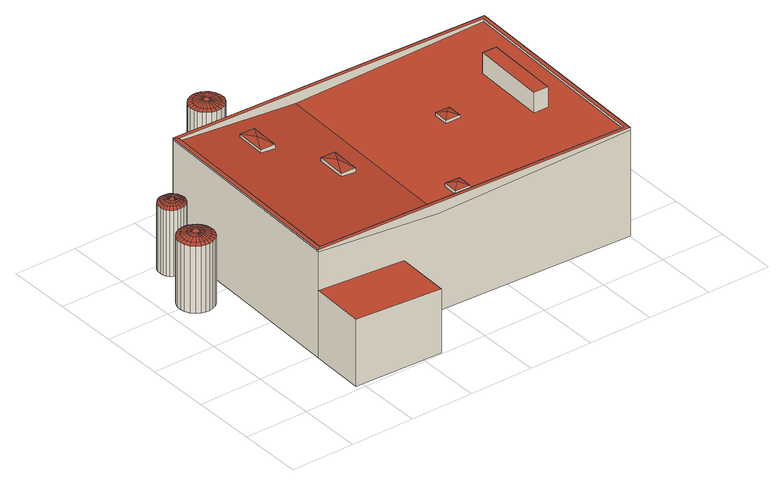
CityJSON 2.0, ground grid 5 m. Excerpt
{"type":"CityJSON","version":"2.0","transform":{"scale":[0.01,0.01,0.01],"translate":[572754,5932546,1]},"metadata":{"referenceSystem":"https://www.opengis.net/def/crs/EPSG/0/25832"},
"CityObjects":{
"building1":{"type":"Building","attributes":{"Grundfläche 2D":"5.760285","Grundhöhe NN":"1.705"},"geometry":[{"type":"Solid","lod":"3","boundaries":[[[[0,1,2,3]],[[4,0,3,5]],[[1,6,7,2]],[[6,8,9,7]],[[8,10,11,9]],[[10,12,13,11]],[[12,14,15,13]],[[16,17,15,14]],[[18,19,17,16]],[[18,20,21,19]],[[20,22,23,21]],[[22,24,25,23]],[[24,26,27,25]],[[26,28,29,27]],[[28,30,31,29]],[[30,32,33,31]],[[32,34,35,33]],[[34,36,37,35]],[[36,38,39,37]],[[38,40,41,39]],[[40,42,43,41]],[[42,44,45,43]],[[44,46,47,45]],[[46,4,5,47]],[[3,2,48,49]],[[5,3,49,50]],[[2,7,51,48]],[[7,9,52,51]],[[9,11,53,52]],[[11,13,54,53]],[[13,15,55,54]],[[15,17,56,55]],[[19,57,56,17]],[[19,21,58,57]],[[21,23,59,58]],[[23,25,60,59]],[[25,27,61,60]],[[27,29,62,61]],[[29,31,63,62]],[[33,64,63,31]],[[33,35,65,64]],[[35,37,66,65]],[[37,39,67,66]],[[39,41,68,67]],[[41,43,69,68]],[[43,45,70,69]],[[45,47,71,70]],[[47,5,50,71]],[[49,48,72,73]],[[50,49,73,74]],[[48,51,75,76,72]],[[51,52,77,78,75]],[[52,53,79,77]],[[79,53,54,80,81]],[[80,54,55,82,83]],[[82,55,56,84,85]],[[57,86,84,56]],[[57,58,87,86]],[[58,59,88,89,87]],[[59,60,90,91,88]],[[60,61,92,90]],[[61,62,93,92]],[[93,62,63,94,95]],[[63,64,96,94]],[[64,65,97,96]],[[65,66,98,97]],[[98,66,67,99,100]],[[67,68,101,99]],[[69,102,101,68]],[[102,69,70,103,104]],[[70,71,105,106,103]],[[105,71,50,74,107]],[[104,103,106,105,107,74,73,72,76,75,78,77,79,81,80,83,82,85,84,86,87,89,88,91,90,92,93,95,94,96,97,98,100,99,101,102]],[[108,109,1,0]],[[110,108,0,4]],[[111,110,4,46]],[[109,112,6,1]],[[112,113,8,6]],[[113,114,10,8]],[[114,115,12,10]],[[115,116,14,12]],[[116,117,16,14]],[[117,118,18,16]],[[118,119,20,18]],[[119,120,22,20]],[[120,121,24,22]],[[121,122,26,24]],[[122,123,28,26]],[[123,124,30,28]],[[124,125,32,30]],[[125,126,34,32]],[[126,127,36,34]],[[127,128,38,36]],[[128,129,40,38]],[[129,130,42,40]],[[130,131,44,42]],[[131,111,46,44]],[[126,125,124,123,122,121,120,119,118,117,116,115,114,113,112,109,108,110,111,131,130,129,128,127]]]],"semantics":{"surfaces":[{"type":"RoofSurface"},{"type":"WallSurface"},{"type":"GroundSurface"}],"values":[[0,0,0,0,0,0,0,0,0,0,0,0,0,0,0,0,0,0,0,0,0,0,0,0,0,0,0,0,0,0,0,0,0,0,0,0,0,0,0,0,0,0,0,0,0,0,0,0,0,0,0,0,0,0,0,0,0,0,0,0,0,0,0,0,0,0,0,0,0,0,0,0,0,1,1,1,1,1,1,1,1,1,1,1,1,1,1,1,1,1,1,1,1,1,1,1,1,2]]}}]},
"building2":{"type":"Building","attributes":{"Grundfläche 2D":"3.180592","Grundhöhe NN":"1.555"},"geometry":[{"type":"Solid","lod":"3","boundaries":[[[[132,133,134,135]],[[133,136,137,134]],[[138,132,135,139]],[[140,138,139,141]],[[142,140,141,143]],[[144,142,143,145]],[[146,144,145,147]],[[148,146,147,149]],[[150,148,149,151]],[[152,150,151,153]],[[154,152,153,155]],[[156,154,155,157]],[[158,156,157,159]],[[160,158,159,161]],[[162,160,161,163]],[[164,162,163,165]],[[166,164,165,167]],[[168,166,167,169]],[[170,168,169,171]],[[172,170,171,173]],[[174,172,173,175]],[[176,174,175,177]],[[178,176,177,179]],[[136,178,179,137]],[[180,181,133,132]],[[181,182,136,133]],[[183,180,132,138]],[[184,183,138,140]],[[185,184,140,142]],[[186,185,142,144]],[[187,186,144,146]],[[188,187,146,148]],[[189,188,148,150]],[[190,189,150,152]],[[191,190,152,154]],[[192,191,154,156]],[[193,192,156,158]],[[194,193,158,160]],[[195,194,160,162]],[[196,195,162,164]],[[197,196,164,166]],[[198,197,166,168]],[[199,198,168,170]],[[200,199,170,172]],[[201,200,172,174]],[[202,201,174,176]],[[203,202,176,178]],[[182,203,178,136]],[[204,205,206,181,180]],[[206,182,181]],[[207,204,180,183]],[[208,183,184]],[[208,207,183]],[[209,208,184,185]],[[210,185,186]],[[210,209,185]],[[188,211,210,186,187]],[[212,213,211,188,189]],[[214,212,189,190]],[[192,215,216,214,190,191]],[[217,218,215,192,193]],[[195,219,217,193,194]],[[219,195,196]],[[220,221,196,197]],[[221,222,219,196]],[[199,223,220,197,198]],[[223,199,200]],[[224,200,201]],[[224,223,200]],[[225,226,201,202]],[[226,224,201]],[[225,202,203]],[[206,227,203,182]],[[227,225,203]],[[206,205,204]],[[227,204,207]],[[206,204,227]],[[225,227,207,208]],[[211,209,210]],[[212,211,213]],[[214,216,211,212]],[[224,226,225,208,209,211,216,215,218,217]],[[222,223,224,217,219]],[[220,222,221]],[[223,222,220]],[[228,229,135,134]],[[229,230,139,135]],[[231,228,134,137]],[[232,231,137,179]],[[230,233,141,139]],[[233,234,143,141]],[[234,235,145,143]],[[235,236,147,145]],[[236,237,149,147]],[[237,238,151,149]],[[238,239,153,151]],[[239,240,155,153]],[[240,241,157,155]],[[241,242,159,157]],[[242,243,161,159]],[[243,244,163,161]],[[244,245,165,163]],[[245,246,167,165]],[[246,247,169,167]],[[247,248,171,169]],[[248,249,173,171]],[[249,250,175,173]],[[250,251,177,175]],[[251,232,179,177]],[[247,246,245,244,243,242,241,240,239,238,237,236,235,234,233,230,229,228,231,232,251,250,249,248]]]],"semantics":{"surfaces":[{"type":"RoofSurface"},{"type":"WallSurface"},{"type":"GroundSurface"}],"values":[[0,0,0,0,0,0,0,0,0,0,0,0,0,0,0,0,0,0,0,0,0,0,0,0,0,0,0,0,0,0,0,0,0,0,0,0,0,0,0,0,0,0,0,0,0,0,0,0,0,0,0,0,0,0,0,0,0,0,0,0,0,0,0,0,0,0,0,0,0,0,0,0,0,0,0,0,0,0,0,0,0,0,0,0,0,1,1,1,1,1,1,1,1,1,1,1,1,1,1,1,1,1,1,1,1,1,1,1,1,2]]}}]},
"building3":{"type":"Building","attributes":{"Grundfläche 2D":"5.209975","Grundhöhe NN":"1.555"},"geometry":[{"type":"Solid","lod":"3","boundaries":[[[[252,253,254,255]],[[253,256,257,254]],[[258,252,255,259]],[[260,258,259,261]],[[262,260,261,263]],[[264,262,263,265]],[[266,264,265,267]],[[268,266,267,269]],[[270,268,269,271]],[[272,270,271,273]],[[274,272,273,275]],[[276,274,275,277]],[[278,276,277,279]],[[280,278,279,281]],[[282,280,281,283]],[[284,282,283,285]],[[286,284,285,287]],[[288,286,287,289]],[[290,288,289,291]],[[292,290,291,293]],[[294,292,293,295]],[[296,294,295,297]],[[298,296,297,299]],[[256,298,299,257]],[[300,301,302,303,253,252]],[[303,302,304,305,256,253]],[[306,307,301,300,252,258]],[[308,309,307,306,258,260]],[[310,311,309,308,260,262]],[[312,313,311,310,262,264]],[[314,315,313,312,264,266]],[[316,317,315,314,266,268]],[[318,319,317,316,268,270]],[[320,321,319,318,270,272]],[[322,323,321,320,272,274]],[[324,325,323,322,274,276]],[[326,327,325,324,276,278]],[[328,329,327,326,278,280]],[[330,331,329,328,280,282]],[[332,333,331,330,282,284]],[[334,335,333,332,284,286]],[[336,337,335,334,286,288]],[[338,339,337,336,288,290]],[[340,341,339,338,290,292]],[[342,343,341,340,292,294]],[[344,345,343,342,294,296]],[[346,347,345,344,296,298]],[[305,304,347,346,298,256]],[[335,337,339,341,343,345,347,304,302,301,307,309,311,313,315,317,319,321,323,325,327,329,331,333]],[[348,349,255,254]],[[349,350,259,255]],[[351,348,254,257]],[[350,352,261,259]],[[352,353,263,261]],[[353,354,265,263]],[[354,355,267,265]],[[355,356,269,267]],[[356,357,271,269]],[[357,358,273,271]],[[358,359,275,273]],[[359,360,277,275]],[[360,361,279,277]],[[361,362,281,279]],[[362,363,283,281]],[[363,364,285,283]],[[364,365,287,285]],[[365,366,289,287]],[[366,367,291,289]],[[367,368,293,291]],[[368,369,295,293]],[[369,370,297,295]],[[370,371,299,297]],[[371,351,257,299]],[[363,362,361,360,359,358,357,356,355,354,353,352,350,349,348,351,371,370,369,368,367,366,365,364]]]],"semantics":{"surfaces":[{"type":"RoofSurface"},{"type":"WallSurface"},{"type":"GroundSurface"}],"values":[[0,0,0,0,0,0,0,0,0,0,0,0,0,0,0,0,0,0,0,0,0,0,0,0,0,0,0,0,0,0,0,0,0,0,0,0,0,0,0,0,0,0,0,0,0,0,0,0,0,1,1,1,1,1,1,1,1,1,1,1,1,1,1,1,1,1,1,1,1,1,1,1,1,2]]}}]},
"building4":{"type":"Building","attributes":{"Grundfläche 2D":"453.552020","Grundhöhe NN":"1.555"},"children":["building4-1","building4-2","building4-3","building4-4","building4-5","building4-6"],"geometry":[{"type":"MultiSurface","lod":"3","boundaries":[[[372,373,374,375,376,377,378,379]],[[380,381,382,383,384,385]],[[381,386,387,382]],[[388,389,390,391]],[[383,382,387,375,374]],[[376,375,387,386]],[[376,386,381,380,377]],[[385,392,393,379,378]],[[393,394,372,379]],[[372,394,395,384,373]],[[389,388,396,397]],[[390,389,397,398]],[[391,390,398,399]],[[384,395,394,400,401]],[[384,401,396,388,385]],[[402,393,392,385,388,391,399]],[[394,393,402,400]],[[398,397,396,401,400,402,399]]],"semantics":{"surfaces":[{"type":"RoofSurface"},{"type":"WallSurface"},{"type":"GroundSurface"}],"values":[0,0,0,0,1,1,1,1,1,1,1,1,1,1,1,1,1,2]}}]},
"building4-1":{"type":"BuildingInstallation","parents":["building4"],"geometry":[{"type":"MultiSurface","lod":"3","boundaries":[[[403,404,405,406]],[[407,408,406,405]],[[403,406,408,409]],[[409,410,404,403]],[[404,410,407,405]]],"semantics":{"surfaces":[{"type":"RoofSurface"},{"type":"WallSurface"}],"values":[0,1,1,1,1]}}]},
"building4-2":{"type":"BuildingInstallation","parents":["building4"],"geometry":[{"type":"MultiSurface","lod":"3","boundaries":[[[411,412,413]],[[413,412,414]],[[415,412,411]],[[414,412,415]],[[416,417,411,413]],[[417,418,415,411]],[[418,419,414,415]],[[419,416,413,414]]],"semantics":{"surfaces":[{"type":"RoofSurface"},{"type":"WallSurface"}],"values":[0,0,0,0,1,1,1,1]}}]},
"building4-3":{"type":"BuildingInstallation","parents":["building4"],"geometry":[{"type":"MultiSurface","lod":"3","boundaries":[[[420,421,422]],[[422,421,423]],[[424,425,421,420]],[[423,421,425]],[[426,427,420,422]],[[427,428,429,425,424,420]],[[429,430,423,425]],[[430,426,422,423]]],"semantics":{"surfaces":[{"type":"RoofSurface"},{"type":"WallSurface"}],"values":[0,0,0,0,1,1,1,1]}}]},
"building4-4":{"type":"BuildingInstallation","parents":["building4"],"geometry":[{"type":"MultiSurface","lod":"3","boundaries":[[[374,373,378,377]],[[374,377,380,383]],[[384,385,378,373]]],"semantics":{"surfaces":[{"type":"RoofSurface"},{"type":"WallSurface"}],"values":[0,1,1]}}]},
"building4-5":{"type":"BuildingInstallation","parents":["building4"],"geometry":[{"type":"MultiSurface","lod":"3","boundaries":[[[431,432,433]],[[433,432,434]],[[435,432,431]],[[434,432,435]],[[436,437,431,433]],[[437,438,435,431]],[[438,439,434,435]],[[439,436,433,434]]],"semantics":{"surfaces":[{"type":"RoofSurface"},{"type":"WallSurface"}],"values":[0,0,0,0,1,1,1,1]}}]},
"building4-6":{"type":"BuildingInstallation","parents":["building4"],"geometry":[{"type":"MultiSurface","lod":"3","boundaries":[[[440,441,442]],[[442,441,443]],[[444,441,440]],[[443,441,444]],[[445,446,440,442]],[[446,447,444,440]],[[447,448,443,444]],[[448,445,442,443]]],"semantics":{"surfaces":[{"type":"RoofSurface"},{"type":"WallSurface"}],"values":[0,0,0,0,1,1,1,1]}}]}
},
"vertices":[
[234,1345,601],[264,1351,601],[255,1379,615],[231,1375,615],[202,1346,601],[207,1375,615],[296,1366,601],[279,1391,615],[324,1390,601],[301,1410,615],[345,1423,601],[318,1436,615],[356,1460,601],[327,1465,615],[357,1497,601],[327,1494,615],[348,1531,601],[320,1520,615],[333,1558,601],[309,1541,615],[313,1582,601],[293,1559,615],[284,1601,601],[270,1575,615],[249,1614,601],[243,1584,615],[210,1616,601],[213,1586,615],[172,1607,601],[183,1579,615],[139,1589,601],[157,1565,615],[115,1564,601],[138,1546,615],[98,1538,601],[126,1525,615],[89,1508,601],[118,1502,615],[86,1474,601],[116,1475,615],[93,1437,601],[121,1447,615],[110,1402,601],[135,1420,615],[137,1374,601],[156,1397,615],[169,1355,601],[181,1382,615],[241,1421,629],[227,1419,629],[214,1419,629],[255,1428,629],[268,1439,629],[278,1454,629],[283,1471,629],[283,1488,629],[279,1504,629],[272,1516,629],[263,1526,629],[250,1535,629],[234,1541,629],[216,1542,629],[199,1538,629],[184,1529,629],[173,1518,629],[166,1507,629],[161,1493,629],[160,1478,629],[163,1461,629],[171,1445,629],[183,1432,629],[198,1423,629],[230,1454,635],[224,1453,635],[219,1453,635],[236,1457,635],[235,1457,635],[242,1462,635],[240,1461,635],[246,1469,635],[248,1477,635],[247,1471,635],[248,1484,635],[248,1479,635],[247,1491,635],[248,1486,635],[244,1496,635],[240,1500,635],[235,1504,635],[236,1503,635],[227,1507,635],[230,1506,635],[219,1507,635],[212,1505,635],[205,1501,635],[210,1504,635],[200,1496,635],[197,1492,635],[195,1487,635],[195,1480,635],[195,1481,635],[196,1472,635],[200,1465,635],[205,1459,635],[201,1463,635],[212,1455,635],[207,1458,635],[213,1455,635],[234,1345,70],[264,1351,70],[202,1346,70],[169,1355,70],[296,1366,70],[324,1390,70],[345,1423,70],[356,1460,70],[357,1497,70],[348,1531,70],[333,1558,70],[313,1582,70],[284,1601,70],[249,1614,70],[210,1616,70],[172,1607,70],[139,1589,70],[115,1564,70],[98,1538,70],[89,1508,70],[86,1474,70],[93,1437,70],[110,1402,70],[137,1374,70],
[344,1997,597],[362,1999,597],[362,2022,582],[339,2019,582],[380,1997,597],[385,2019,582],[326,1990,596],[315,2011,582],[308,1978,596],[292,1994,581],[294,1960,596],[274,1972,581],[286,1939,596],[264,1945,581],[284,1918,596],[261,1917,581],[287,1898,595],[265,1892,580],[294,1882,595],[274,1870,580],[305,1867,595],[288,1852,580],[320,1855,595],[308,1835,580],[340,1846,595],[333,1824,580],[362,1842,595],[362,1820,580],[384,1846,595],[390,1824,580],[404,1854,595],[416,1835,580],[419,1867,596],[436,1851,581],[430,1881,596],[449,1870,581],[437,1898,596],[459,1891,581],[440,1917,596],[463,1917,581],[438,1939,596],[460,1944,582],[430,1960,597],[450,1971,582],[416,1978,597],[432,1994,582],[399,1990,597],[409,2010,582],[350,1973,605],[362,1974,606],[374,1973,606],[338,1968,605],[326,1959,605],[316,1947,605],[310,1933,604],[309,1919,604],[311,1905,604],[316,1894,604],[323,1885,604],[333,1876,604],[347,1870,604],[362,1868,604],[377,1870,604],[390,1876,604],[401,1885,604],[408,1894,604],[413,1905,605],[415,1918,605],[414,1933,605],[408,1947,605],[398,1959,606],[387,1968,606],[358,1941,608],[362,1941,608],[366,1941,608],[353,1939,608],[348,1936,607],[345,1931,607],[342,1925,607],[342,1920,607],[344,1911,606],[343,1914,606],[347,1907,606],[356,1902,606],[351,1904,606],[368,1902,606],[362,1901,606],[373,1904,606],[381,1914,607],[380,1911,607],[377,1907,607],[382,1920,607],[382,1925,608],[376,1936,608],[379,1931,608],[371,1939,608],[362,2022,55],[339,2019,55],[315,2011,55],[385,2019,55],[409,2010,55],[292,1994,55],[274,1972,55],[264,1945,55],[261,1917,55],[265,1892,55],[274,1870,55],[288,1852,55],[308,1835,55],[333,1824,55],[362,1820,55],[390,1824,55],[416,1835,55],[436,1851,55],[449,1870,55],[459,1891,55],[463,1917,55],[460,1944,55],[450,1971,55],[432,1994,55],
[938,2401,947],[960,2401,947],[963,2433,939],[933,2432,939],[982,2397,947],[992,2427,939],[914,2394,947],[902,2423,939],[891,2380,947],[871,2405,939],[872,2360,947],[846,2378,939],[859,2335,947],[829,2345,939],[854,2309,947],[822,2310,939],[856,2284,947],[825,2277,939],[863,2263,947],[834,2249,939],[875,2244,947],[850,2224,939],[893,2226,947],[873,2201,939],[916,2213,947],[905,2183,939],[943,2207,947],[941,2175,939],[971,2208,947],[978,2177,939],[997,2217,947],[1011,2189,939],[1017,2231,947],[1038,2207,939],[1032,2248,947],[1058,2230,939],[1043,2267,947],[1072,2256,939],[1049,2292,947],[1080,2288,939],[1049,2318,947],[1080,2323,939],[1041,2345,947],[1069,2359,939],[1025,2369,947],[1049,2390,939],[1005,2386,947],[1022,2413,939],[944,2364,953],[949,2327,960],[954,2327,960],[957,2365,953],[958,2326,960],[970,2362,953],[929,2360,953],[944,2325,960],[914,2351,953],[938,2322,960],[902,2339,953],[933,2317,960],[894,2323,953],[930,2311,960],[891,2307,953],[929,2304,960],[892,2291,953],[929,2299,960],[897,2278,953],[931,2294,960],[904,2267,953],[933,2290,960],[915,2256,953],[938,2286,960],[930,2247,953],[943,2283,960],[947,2243,953],[950,2281,960],[964,2244,953],[957,2282,960],[980,2250,953],[963,2284,960],[993,2259,953],[968,2287,960],[1002,2269,953],[971,2291,960],[1008,2281,953],[973,2295,960],[1012,2296,953],[975,2300,960],[1012,2313,953],[974,2307,960],[1007,2329,953],[973,2313,960],[997,2344,953],[969,2319,960],[984,2355,953],[964,2324,960],[963,2433,55],[933,2432,55],[902,2423,55],[992,2427,55],[871,2405,55],[846,2378,55],[829,2345,55],[822,2310,55],[825,2277,55],[834,2249,55],[850,2224,55],[873,2201,55],[905,2183,55],[941,2175,55],[978,2177,55],[1011,2189,55],[1038,2207,55],[1058,2230,55],[1072,2256,55],[1080,2288,55],[1080,2323,55],[1069,2359,55],[1049,2390,55],[1022,2413,55],
[3074,2026,914],[533,2130,914],[561,2100,914],[3044,1998,914],[2978,391,914],[495,492,914],[465,465,914],[3006,361,914],[495,492,893],[1444,454,830],[1510,2061,830],[561,2100,893],[533,2130,895],[465,465,895],[2978,391,894],[3044,1998,894],[465,465,589],[447,38,589],[1144,10,564],[1161,436,564],[1443,425,830],[3006,361,895],[3074,2026,895],[1511,2090,830],[465,465,55],[447,38,55],[1144,10,55],[1161,436,55],[3074,2026,55],[533,2130,55],[3006,361,55],
[2780,1520,1044],[2667,1525,1044],[2643,935,1044],[2756,930,1044],[2643,935,879],[2756,930,884],[2780,1520,884],[2667,1525,879],
[2237,1216,882],[2182,1277,901],[2122,1220,882],[2127,1341,882],[2242,1336,882],[2122,1220,857],[2237,1216,862],[2242,1336,862],[2127,1341,857],
[1782,522,865],[1726,584,887],[1664,527,865],[1669,646,865],[1785,582,865],[1787,642,865],[1664,527,839],[1782,522,844],[1785,582,844],[1787,642,844],[1669,646,839],
[1303,1145,876],[1249,1268,899],[1188,1150,876],[1198,1384,876],[1313,1380,876],[1188,1150,849],[1303,1145,841],[1313,1380,841],[1198,1384,849],
[1040,1677,892],[986,1800,912],[925,1682,892],[935,1919,892],[1050,1914,892],[925,1682,868],[1040,1677,860],[1050,1914,860],[935,1919,868]
]}
